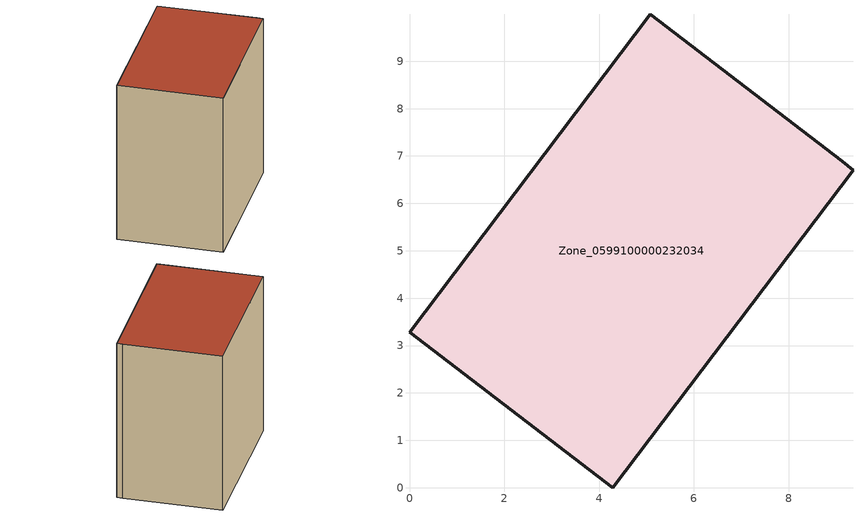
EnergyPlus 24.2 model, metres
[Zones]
Zone_0599100000232034
 floor ground (C_G): 4.29,0 0,3.28 5.08,9.99 9.13,6.89 9.36,6.7 z3.66
 wall outside (C_F): 0,3.28 4.29,0 9.36,6.7 9.13,6.89 5.08,9.99 0,3.28 z3.66:12.33
 roof outside (C_R): 9.13,6.89 5.08,9.99 0,3.28 4.29,0 9.36,6.7 z12.33
[BUILDING]
Pand.0599100000232034: North Axis=0; Terrain=City; Loads Convergence Tolerance Value=0.04; Temperature Convergence Tolerance Value=0.4; Solar Distribution=FullExterior; Maximum Number of Warmup Days=25; Minimum Number of Warmup Days=1
[Site:Location]
Rotterdam.The.Hague.AP_ZH_NLD Design_Conditions: Latitude=51.96; Longitude=4.45; Time Zone=1; Elevation=-4.5
[SITE:GROUNDTEMPERATURE:BUILDINGSURFACE]
18, 18, 18, 18, 18, 18, 18, 18, 18, 18, 18, 18
[MATERIAL] Thermal Absorptance=0.9; Solar Absorptance=0.7; Visible Absorptance=0.7
Name | Roughness | Thickness | Conductivity | Density | Specific Heat
G.TI.1975-1991 | MediumSmooth | 0.15 | 0.288461 | 540 | 1210
F.TI.1975-1991 | Rough | 0.3 | 0.230769 | 1920 | 840
R.TI.1975-1991 | MediumRough | 0.2 | 0.153846 | 1500 | 1000
[CONSTRUCTION]
C_G: G.TI.1975-1991
C_F: F.TI.1975-1991
C_R: R.TI.1975-1991
[ZONE]
Zone_0599100000232034: Type=1; Multiplier=1; Ceiling Height=Autocalculate; Volume=Autocalculate; Floor Area=autocalculate; Part of Total Floor Area=Yes
[ZONEINFILTRATION:DESIGNFLOWRATE]
Infil_Zone_0599100000232034: Zone or ZoneList or Space or SpaceList=Zone_0599100000232034; Schedule=AlwaysOn; Design Flow Rate Calculation Method=Flow/Area; Flow Rate per Floor Area=0.003; Constant Term Coefficient=1; Temperature Term Coefficient=0; Velocity Term Coefficient=0; Velocity Squared Term Coefficient=0
[HVACTEMPLATE:ZONE:IDEALLOADSAIRSYSTEM]
Zone_0599100000232034: Maximum Heating Supply Air Temperature=50; Minimum Cooling Supply Air Temperature=13; Maximum Heating Supply Air Humidity Ratio=0.0156; Minimum Cooling Supply Air Humidity Ratio=0.0077; Heating Limit=NoLimit; Cooling Limit=NoLimit; Dehumidification Control Type=ConstantSensibleHeatRatio; Cooling Sensible Heat Ratio=0.7; Dehumidification Setpoint=60; Humidification Control Type=None; Humidification Setpoint=30; Outdoor Air Method=None; Outdoor Air Flow Rate per Person=0.00944; Outdoor Air Flow Rate per Zone Floor Area=0; Outdoor Air Flow Rate per Zone=0; Demand Controlled Ventilation Type=None; Outdoor Air Economizer Type=NoEconomizer; Heat Recovery Type=None; Sensible Heat Recovery Effectiveness=0.7; Latent Heat Recovery Effectiveness=0.65
[ZONECONTROL:THERMOSTAT]
ThermostatControl_Zone_0599100000232034: Zone or ZoneList=Zone_0599100000232034; Control Type Schedule=DualSetpointControlType; Control 1=Thermostat_Zone_0599100000232034; Temperature Difference Between Cutout And Setpoint=0
[THERMOSTATSETPOINT:DUALSETPOINT]
Thermostat_Zone_0599100000232034: Heating Setpoint Temperature Schedule=HeatingSetpoint_Zone_0599100000232034; Cooling Setpoint Temperature Schedule=CoolingSetpoint_Zone_0599100000232034
[SCHEDULE:COMPACT]
HeatingSetpoint_Zone_0599100000232034: Through: 12/31, For: AllDays, Until: 24:00, 21
CoolingSetpoint_Zone_0599100000232034: Through: 12/31, For: AllDays, Until: 24:00, 24
DualSetpointControlType: Through: 12/31, For: AllDays, Until: 24:00, 4
AlwaysOn: Through: 12/31, For: AllDays, Until: 24:00, 1
